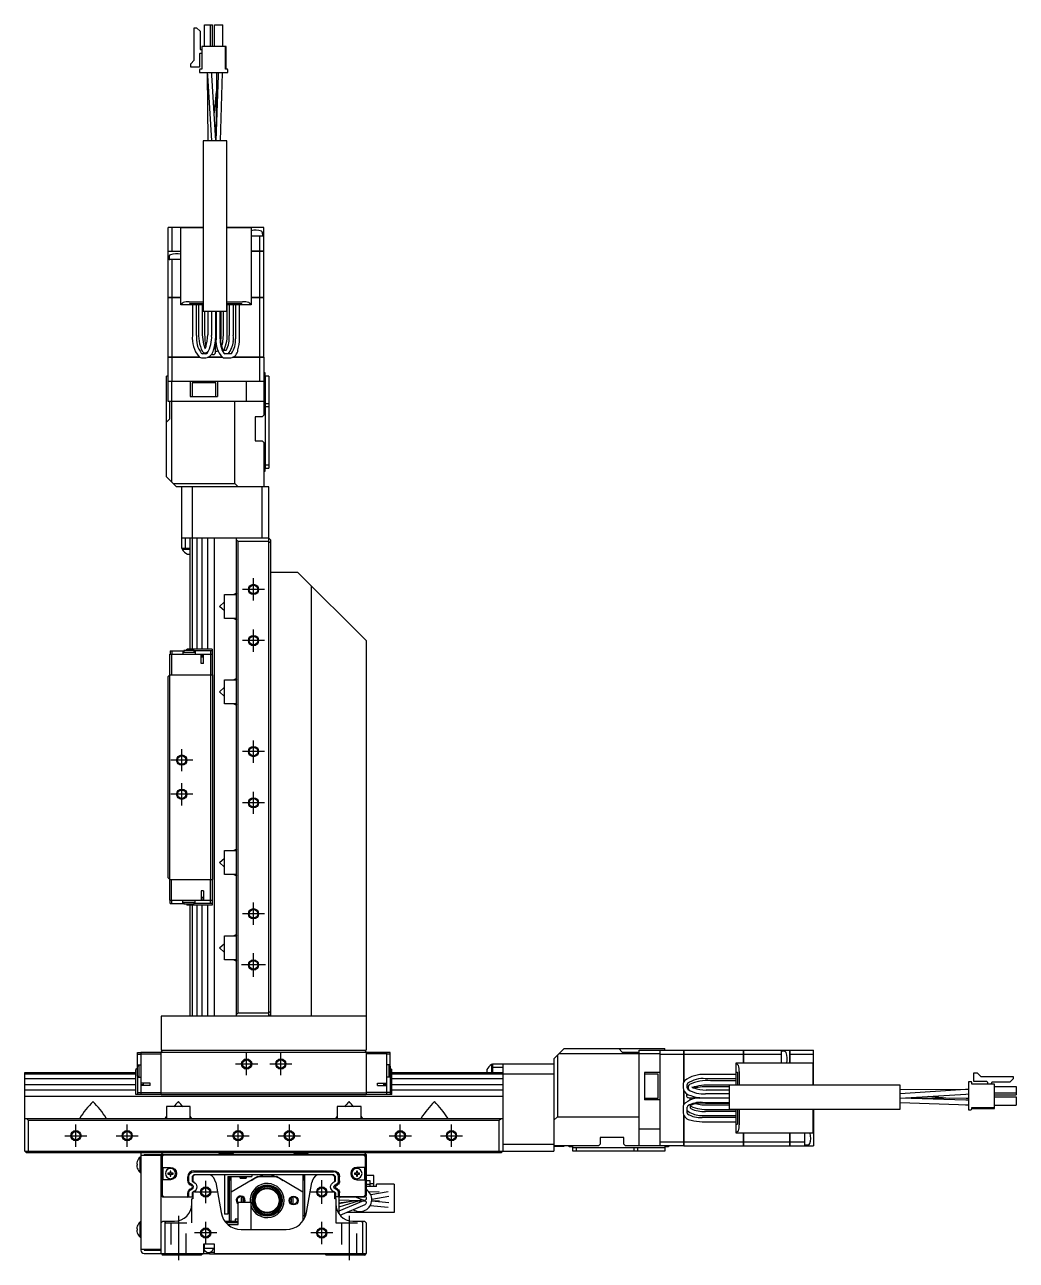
# Model space of a CAD drawing. Extents: x 0 to 1225, y -8 to 997.
# Drawn here: x 626.6 to 917, y 321.6 to 683.5 of the extents above; entities that cross this region are included whole.
import ezdxf

# ---------------------------------------------------------------- set-up
doc = ezdxf.new("R2010")
doc.units = 0
doc.header["$LTSCALE"] = 0.5
doc.linetypes.add('CENTER', pattern=[50.8, 31.75, -6.35, 6.35, -6.35])
doc.linetypes.add('DASHED', pattern=[19.05, 12.7, -6.35])
for name, color, linetype in [('MSM_CENTER', 1, 'CENTER'), ('MSM_CONTINUOUS', 7, 'CONTINUOUS'), ('MSM_DASHED', 4, 'DASHED'), ('MSM_NARROW', 5, 'CONTINUOUS')]:
    doc.layers.add(name, color=color, linetype=linetype)

msp = doc.modelspace()

# ---------------------------------------------------------------- linework, layer by layer
at = {"layer": 'MSM_CENTER'}
for p, q in [((693.56, 514.84), (693.56, 521.34)), ((696.81, 518.09), (690.31, 518.09)), ((696.81, 503.09), (690.31, 503.09)), ((693.56, 499.84), (693.56, 506.34)), ((672.56, 464.84), (672.56, 471.34)), ((696.81, 470.59), (690.31, 470.59)), ((693.56, 467.34), (693.56, 473.84)), ((675.81, 468.09), (669.31, 468.09)), ((672.56, 454.84), (672.56, 461.34)), ((675.81, 458.09), (669.31, 458.09)), ((693.56, 452.34), (693.56, 458.84)), ((696.81, 455.59), (690.31, 455.59)), ((693.56, 419.84), (693.56, 426.34)), ((696.81, 423.09), (690.31, 423.09)), ((693.56, 404.59), (693.56, 411.59)), ((697.06, 408.09), (690.06, 408.09)), ((691.56, 375.86), (691.56, 382.32)), ((701.56, 375.86), (701.56, 382.32)), ((688.33, 379.09), (694.79, 379.09)), ((698.33, 379.09), (704.79, 379.09)), ((641.56, 354.86), (641.56, 361.32)), ((656.56, 354.86), (656.56, 361.32)), ((689.06, 354.86), (689.06, 361.32)), ((704.06, 354.86), (704.06, 361.32)), ((736.56, 354.86), (736.56, 361.32)), ((751.56, 354.86), (751.56, 361.32)), ((638.33, 358.09), (644.79, 358.09)), ((653.33, 358.09), (659.79, 358.09)), ((685.83, 358.09), (692.29, 358.09)), ((700.83, 358.09), (707.29, 358.09)), ((733.33, 358.09), (739.79, 358.09)), ((748.33, 358.09), (754.79, 358.09)), ((679.56, 338.36), (679.56, 344.82)), ((713.56, 338.09), (713.56, 345.09)), ((682.79, 341.59), (676.33, 341.59)), ((717.06, 341.59), (710.06, 341.59)), ((671.56, 334.59), (671.56, 321.59)), ((721.56, 334.59), (721.56, 321.59)), ((682.79, 329.59), (676.33, 329.59)), ((679.56, 326.36), (679.56, 332.82)), ((716.79, 329.59), (710.33, 329.59)), ((713.56, 326.36), (713.56, 332.82))]:
    msp.add_line(p, q, dxfattribs=at)
at = {"layer": 'MSM_CONTINUOUS'}
for p, q in [((676.2, 673.06), (676.2, 682.6)), ((676.2, 682.6), (676.9, 682.6)), ((676.9, 682.6), (677.9, 681.6)), ((677.9, 681.6), (677.9, 676.47)), ((679.19, 677.14), (679.19, 683.49)), ((679.19, 683.49), (681.59, 683.49)), ((680.99, 677.14), (680.99, 683.49)), ((681.59, 677.14), (681.59, 683.49)), ((682.19, 677.14), (682.19, 683.49)), ((682.19, 683.49), (684.59, 683.49)), ((684.59, 677.14), (684.59, 683.49)), ((678.46, 677.14), (678.46, 670.51)), ((685.57, 677.14), (678.46, 677.14)), ((685.32, 670.51), (685.32, 677.14)), ((685.57, 670.51), (685.57, 677.14)), ((677.71, 674.89), (677.71, 671.04)), ((678.46, 675.04), (677.86, 675.04)), ((678.18, 676.19), (678.46, 676.19)), ((675.18, 672.04), (676.2, 673.06)), ((675.18, 671.04), (675.18, 672.04)), ((677.71, 671.04), (675.18, 671.04)), ((677.75, 670.21), (677.75, 669.49)), ((678.46, 670.51), (678.05, 670.51)), ((685.73, 670.51), (685.32, 670.51)), ((686.03, 669.49), (686.03, 670.21)), ((677.75, 669.49), (686.03, 669.49)), ((680.01, 669.49), (680.01, 668.88)), ((680.01, 669.49), (680.01, 669.16)), ((680.01, 669.16), (680.16, 649.49)), ((680.02, 669.49), (680.06, 668.63)), ((680.06, 668.63), (681.26, 649.49)), ((681.36, 668.71), (681.32, 669.49)), ((682.56, 649.51), (681.36, 668.71)), ((682.7, 668.82), (682.56, 649.51)), ((683.18, 668.7), (682.56, 649.49)), ((682.71, 669.49), (682.7, 668.82)), ((683.2, 669.49), (683.18, 668.7)), ((683.86, 649.49), (684.51, 669.37)), ((684.48, 668.65), (684.5, 669.49)), ((684.51, 669.37), (684.51, 669.49)), ((682.67, 663.97), (682.05, 657.64)), ((685.79, 649.49), (678.79, 649.49)), ((678.79, 649.49), (678.79, 599.49)), ((685.79, 599.49), (685.79, 649.49)), ((668.56, 617.2), (668.56, 624.09)), ((678.79, 624.09), (668.56, 624.09)), ((669.72, 617.2), (669.72, 624.09)), ((672.26, 601.49), (672.26, 623.99)), ((678.79, 623.99), (672.26, 623.99)), ((696.56, 624.09), (685.79, 624.09)), ((692.86, 623.99), (685.79, 623.99)), ((692.81, 623.99), (692.81, 624.09)), ((692.86, 623.99), (692.86, 601.49)), ((696.29, 621.8), (696.22, 622.56)), ((696.56, 617.2), (696.56, 624.09)), ((696.56, 621.59), (692.86, 621.59)), ((695.41, 617.2), (695.41, 621.59)), ((668.56, 617.2), (672.26, 617.2)), ((668.56, 603.59), (668.56, 617.19)), ((668.56, 617.19), (672.26, 617.19)), ((668.57, 617.19), (668.57, 617.2)), ((668.9, 615.67), (668.83, 614.91)), ((669.71, 617.19), (669.71, 617.2)), ((692.86, 617.2), (696.56, 617.2)), ((696.56, 617.19), (692.86, 617.19)), ((695.4, 617.19), (695.4, 617.2)), ((695.41, 603.59), (695.41, 617.19)), ((696.55, 617.19), (696.55, 617.2)), ((696.56, 603.59), (696.56, 617.19)), ((672.26, 614.69), (668.56, 614.69)), ((669.72, 603.59), (669.72, 614.69)), ((668.56, 603.59), (672.26, 603.59)), ((668.56, 586.09), (668.56, 603.58)), ((672.26, 603.58), (668.56, 603.58)), ((668.57, 603.59), (668.57, 603.58)), ((669.71, 603.59), (669.71, 603.58)), ((669.72, 586.09), (669.72, 603.58)), ((678.79, 601.49), (672.26, 601.49)), ((672.37, 601.49), (672.97, 602.09)), ((674.74, 602.35), (678.79, 602.35)), ((674.96, 601.88), (678.79, 601.88)), ((674.96, 601.49), (674.96, 601.88)), ((675.66, 601.49), (675.66, 592.49)), ((676.86, 592.49), (676.86, 601.49)), ((677.46, 601.49), (677.46, 593.97)), ((678.66, 593.97), (678.66, 601.49)), ((685.79, 602.35), (690.38, 602.35)), ((685.79, 601.88), (690.16, 601.88)), ((692.86, 601.49), (685.79, 601.49)), ((685.86, 593.49), (685.86, 601.49)), ((686.46, 601.49), (686.46, 592.49)), ((687.66, 592.49), (687.66, 601.49)), ((688.26, 601.49), (688.26, 591.49)), ((689.46, 591.49), (689.46, 601.49)), ((690.16, 601.49), (690.16, 601.88)), ((692.15, 602.09), (692.76, 601.49)), ((692.86, 603.59), (696.56, 603.59)), ((696.56, 603.58), (692.86, 603.58)), ((695.4, 603.59), (695.4, 603.58)), ((695.41, 586.09), (695.41, 603.58)), ((696.55, 603.59), (696.55, 603.58)), ((696.56, 586.09), (696.56, 603.58)), ((685.79, 599.49), (678.79, 599.49)), ((679.26, 599.49), (679.26, 593.95)), ((680.21, 599.49), (680.21, 594.04)), ((681.31, 599.49), (681.31, 592.49)), ((682.51, 592.49), (682.51, 599.49)), ((682.61, 599.49), (682.61, 591.49)), ((683.81, 591.49), (683.81, 599.49)), ((684.06, 592.49), (684.06, 599.49)), ((684.66, 599.49), (684.66, 593.49)), ((680.21, 594.07), (680.21, 594.03)), ((683.99, 590.43), (684.06, 592.49)), ((679.58, 587.09), (678.61, 587.09)), ((679.39, 588.61), (679.23, 588.55)), ((679.6, 587.41), (679.64, 587.42)), ((679.64, 587.42), (679.84, 587.5)), ((681.39, 587.05), (681.57, 586.93)), ((681.57, 586.93), (681.77, 586.89)), ((682.43, 587.89), (682.48, 587.89)), ((682.48, 587.89), (682.89, 587.89)), ((682.89, 587.89), (682.92, 587.89)), ((682.92, 587.89), (683.15, 587.94)), ((685.51, 588.09), (684.77, 588.09)), ((686.91, 587.09), (685.17, 587.09)), ((668.56, 586.09), (677.83, 586.09)), ((668.56, 573.09), (668.56, 586.08)), ((677.85, 586.08), (668.56, 586.08)), ((668.57, 586.09), (668.57, 586.08)), ((669.71, 586.09), (669.71, 586.08)), ((669.72, 579.09), (669.72, 586.08)), ((678.61, 585.89), (679.56, 585.89)), ((684.46, 586.08), (680.21, 586.08)), ((680.24, 586.09), (684.44, 586.09)), ((685.17, 585.89), (686.91, 585.89)), ((696.56, 586.08), (687.51, 586.08)), ((687.53, 586.09), (696.56, 586.09)), ((695.4, 586.09), (695.4, 586.08)), ((695.41, 579.09), (695.41, 586.08)), ((696.55, 586.09), (696.55, 586.08)), ((696.56, 586.08), (696.56, 569.09)), ((668.56, 580.59), (668.06, 580.59)), ((668.06, 551.09), (668.06, 580.59)), ((668.56, 579.09), (696.56, 579.09)), ((669.56, 579.09), (669.56, 549.59)), ((675.06, 579.09), (675.06, 574.59)), ((683.06, 579.09), (683.06, 574.59)), ((691.56, 573.09), (691.56, 579.09)), ((696.56, 581.59), (696.86, 581.59)), ((698.06, 580.59), (696.56, 580.59)), ((696.86, 581.59), (696.86, 580.59)), ((697.06, 553.59), (697.06, 580.59)), ((698.06, 580.59), (698.06, 553.59)), ((682.56, 578.59), (675.56, 578.59)), ((675.56, 578.59), (675.56, 574.59)), ((682.56, 574.59), (682.56, 578.59)), ((696.56, 573.09), (668.56, 573.09)), ((669.06, 568.09), (669.06, 573.09)), ((675.06, 574.59), (683.06, 574.59)), ((688.06, 549.09), (688.06, 573.09)), ((697.06, 572.59), (698.06, 572.59)), ((694.06, 568.59), (694.06, 561.59)), ((696.06, 568.59), (694.06, 568.59)), ((696.06, 568.59), (696.56, 569.09)), ((698.06, 571.59), (697.06, 571.59)), ((668.06, 567.09), (669.06, 568.09)), ((694.06, 561.59), (696.06, 561.59)), ((696.56, 561.09), (696.06, 561.59)), ((696.56, 561.09), (696.56, 548.09)), ((697.06, 554.59), (698.06, 554.59)), ((671.06, 548.09), (668.06, 551.09)), ((696.56, 553.59), (698.06, 553.59)), ((696.86, 552.59), (696.56, 552.59)), ((696.56, 551.09), (696.66, 551.09)), ((696.66, 548.09), (696.66, 551.09)), ((696.86, 553.59), (696.86, 552.59)), ((670.06, 549.09), (688.06, 549.09)), ((698.06, 548.09), (671.06, 548.09)), ((672.56, 530.09), (672.56, 548.09)), ((675.56, 548.09), (675.56, 533.09)), ((688.06, 549.09), (689.06, 548.09)), ((696.06, 533.09), (696.06, 548.09)), ((698.06, 532.09), (698.06, 548.09)), ((698.06, 533.09), (672.56, 533.09)), ((673.56, 533.09), (673.56, 530.09)), ((675.06, 500.59), (675.06, 533.09)), ((675.57, 533.09), (675.57, 500.59)), ((676.95, 533.09), (676.95, 500.59)), ((678.56, 500.59), (678.56, 533.09)), ((680.17, 500.59), (680.17, 533.09)), ((682.06, 533.09), (682.06, 393.09)), ((688.56, 393.09), (688.56, 533.09)), ((689.06, 532.09), (688.56, 532.59)), ((689.06, 394.09), (689.06, 532.09)), ((698.06, 532.09), (689.06, 532.09)), ((698.56, 532.59), (698.06, 533.09)), ((698.06, 394.09), (698.06, 532.09)), ((698.56, 532.59), (698.56, 393.09)), ((675.06, 530.09), (672.56, 530.09)), ((672.71, 530.09), (672.71, 529.84)), ((672.71, 529.84), (675.06, 529.84)), ((674.22, 528.44), (675.06, 528.44)), ((706.56, 523.09), (698.56, 523.09)), ((726.56, 503.09), (706.56, 523.09)), ((710.56, 393.09), (710.56, 519.09)), ((683.56, 513.09), (685.06, 514.41)), ((685.06, 509.59), (685.06, 516.59)), ((685.06, 516.59), (688.56, 516.59)), ((687.69, 516.59), (688.44, 516.99)), ((688.44, 516.99), (688.56, 516.83)), ((685.06, 511.77), (683.56, 513.09)), ((688.56, 509.59), (685.06, 509.59)), ((688.44, 509.19), (687.69, 509.59)), ((688.56, 509.35), (688.44, 509.19)), ((726.56, 503.09), (726.56, 383.09)), ((669.16, 500.09), (669.16, 499.09)), ((669.16, 500.09), (673.16, 500.09)), ((669.66, 500.09), (669.66, 499.09)), ((672.86, 500.09), (672.86, 499.09)), ((672.86, 499.69), (676.46, 499.69)), ((676.16, 500.19), (673.16, 500.19)), ((673.16, 500.19), (673.16, 499.69)), ((673.89, 500.19), (674.13, 500.59)), ((681.46, 500.59), (674.13, 500.59)), ((676.16, 499.69), (676.16, 500.19)), ((681.46, 500.09), (676.16, 500.09)), ((676.46, 500.09), (676.46, 499.09)), ((680.96, 500.09), (680.96, 493.09)), ((681.46, 500.59), (681.46, 493.09)), ((669.06, 427.09), (669.06, 499.09)), ((669.06, 499.09), (681.46, 499.09)), ((669.56, 499.09), (669.56, 493.09)), ((678.21, 496.39), (678.21, 499.09)), ((678.91, 498.29), (678.21, 498.29)), ((678.91, 496.39), (678.21, 496.39)), ((678.56, 498.29), (678.56, 499.09)), ((678.91, 496.39), (678.91, 499.09)), ((668.56, 492.59), (669.06, 493.09)), ((668.56, 433.59), (668.56, 492.59)), ((669.06, 493.09), (681.56, 493.09)), ((681.06, 433.09), (681.06, 493.09)), ((681.56, 493.09), (681.56, 433.09)), ((683.56, 488.09), (685.06, 489.41)), ((685.06, 484.59), (685.06, 491.59)), ((685.06, 491.59), (688.56, 491.59)), ((687.69, 491.59), (688.44, 491.99)), ((688.44, 491.99), (688.56, 491.83)), ((685.06, 486.77), (683.56, 488.09)), ((688.56, 484.59), (685.06, 484.59)), ((688.44, 484.19), (687.69, 484.59)), ((688.56, 484.35), (688.44, 484.19)), ((685.06, 434.59), (685.06, 441.59)), ((685.06, 441.59), (688.56, 441.59)), ((687.69, 441.59), (688.44, 441.99)), ((688.44, 441.99), (688.56, 441.83)), ((683.56, 438.09), (685.06, 439.41)), ((685.06, 436.77), (683.56, 438.09)), ((688.56, 434.59), (685.06, 434.59)), ((688.44, 434.19), (687.69, 434.59)), ((688.56, 434.35), (688.44, 434.19)), ((669.06, 433.09), (668.56, 433.59)), ((669.06, 433.09), (681.56, 433.09)), ((669.56, 427.09), (669.56, 433.09)), ((680.96, 426.09), (680.96, 433.09)), ((681.46, 433.09), (681.46, 425.59)), ((669.06, 427.09), (681.46, 427.09)), ((669.16, 426.09), (669.16, 427.09)), ((669.66, 426.09), (669.66, 427.09)), ((672.86, 426.09), (672.86, 427.09)), ((676.46, 426.09), (676.46, 427.09)), ((678.21, 429.79), (678.21, 427.09)), ((678.91, 429.79), (678.21, 429.79)), ((678.91, 427.89), (678.21, 427.89)), ((678.56, 427.09), (678.56, 427.89)), ((678.91, 429.79), (678.91, 427.09)), ((669.16, 426.09), (673.16, 426.09)), ((672.86, 426.49), (676.46, 426.49)), ((673.16, 426.49), (673.16, 425.99)), ((673.16, 426.04), (676.16, 426.04)), ((673.16, 425.99), (673.89, 425.99)), ((673.86, 426.04), (674.13, 425.59)), ((681.46, 425.59), (674.13, 425.59)), ((675.06, 393.09), (675.06, 425.59)), ((675.57, 425.59), (675.57, 393.09)), ((676.16, 426.04), (676.16, 426.49)), ((681.46, 426.09), (676.16, 426.09)), ((676.95, 425.59), (676.95, 393.09)), ((678.56, 393.09), (678.56, 425.59)), ((680.17, 393.09), (680.17, 425.59)), ((685.06, 409.59), (685.06, 416.59)), ((685.06, 416.59), (688.56, 416.59)), ((687.69, 416.59), (688.44, 416.99)), ((688.44, 416.99), (688.56, 416.83)), ((683.56, 413.09), (685.06, 414.41)), ((685.06, 411.77), (683.56, 413.09)), ((688.56, 409.59), (685.06, 409.59)), ((688.44, 409.19), (687.69, 409.59)), ((688.56, 409.35), (688.44, 409.19)), ((726.56, 393.09), (666.56, 393.09)), ((666.56, 393.09), (666.56, 383.09)), ((688.56, 393.59), (689.06, 394.09)), ((689.06, 394.09), (698.06, 394.09)), ((698.06, 393.09), (698.06, 394.09)), ((698.06, 393.09), (698.56, 393.59)), ((659.56, 382.49), (660.56, 382.49)), ((659.56, 378.49), (659.56, 382.49)), ((659.56, 381.99), (660.56, 381.99)), ((660.56, 382.59), (660.56, 370.19)), ((660.56, 382.59), (732.56, 382.59)), ((660.56, 382.09), (666.56, 382.09)), ((666.56, 383.09), (726.56, 383.09)), ((666.56, 382.59), (667.06, 383.09)), ((666.56, 370.09), (666.56, 382.59)), ((726.06, 383.09), (726.56, 382.59)), ((726.56, 382.59), (726.56, 370.09)), ((732.56, 382.09), (726.56, 382.09)), ((732.56, 382.59), (732.56, 370.19)), ((733.56, 382.49), (732.56, 382.49)), ((733.56, 381.99), (732.56, 381.99)), ((733.56, 378.49), (733.56, 382.49)), ((781.56, 380.59), (784.56, 383.59)), ((781.56, 380.59), (781.56, 353.59)), ((782.56, 381.59), (782.56, 363.59)), ((812.56, 382.09), (783.06, 382.09)), ((784.56, 383.59), (814.06, 383.59)), ((800.56, 383.59), (801.56, 382.59)), ((801.56, 382.59), (806.56, 382.59)), ((806.56, 355.09), (806.56, 383.09)), ((806.56, 383.09), (819.55, 383.09)), ((812.56, 383.09), (812.56, 355.09)), ((812.56, 381.93), (819.55, 381.93)), ((814.06, 383.09), (814.06, 383.59)), ((819.55, 373.8), (819.55, 383.09)), ((819.56, 383.08), (819.55, 383.08)), ((819.56, 381.94), (819.55, 381.94)), ((819.56, 383.09), (837.05, 383.09)), ((819.56, 383.09), (819.56, 373.82)), ((819.56, 381.93), (837.05, 381.93)), ((837.05, 379.39), (837.05, 383.09)), ((837.06, 383.08), (837.05, 383.08)), ((837.06, 381.94), (837.05, 381.94)), ((837.06, 383.09), (837.06, 379.39)), ((837.06, 383.09), (850.66, 383.09)), ((837.06, 381.93), (848.16, 381.93)), ((848.16, 379.39), (848.16, 383.09)), ((849.15, 382.75), (848.38, 382.82)), ((850.66, 379.39), (850.66, 383.09)), ((850.66, 383.08), (850.67, 383.08)), ((850.66, 381.94), (850.67, 381.94)), ((850.67, 383.09), (850.67, 379.39)), ((850.67, 383.09), (857.56, 383.09)), ((850.67, 381.93), (857.56, 381.93)), ((857.56, 372.86), (857.56, 383.09)), ((626.56, 353.59), (626.56, 376.59)), ((626.56, 376.59), (659.06, 376.59)), ((659.51, 377.79), (659.06, 377.52)), ((659.06, 370.19), (659.06, 377.52)), ((659.46, 378.49), (659.46, 377.76)), ((659.96, 378.49), (659.46, 378.49)), ((659.51, 378.49), (659.51, 375.49)), ((659.56, 378.79), (660.56, 378.79)), ((659.96, 378.79), (659.96, 375.19)), ((733.56, 378.79), (732.56, 378.79)), ((733.16, 378.79), (733.16, 375.19)), ((733.66, 378.49), (733.16, 378.49)), ((733.66, 375.49), (733.66, 378.49)), ((733.66, 377.76), (734.06, 377.52)), ((734.06, 370.19), (734.06, 377.52)), ((734.06, 376.59), (766.56, 376.59)), ((761.91, 377.43), (761.91, 376.59)), ((763.31, 378.94), (763.31, 376.59)), ((763.56, 378.94), (763.31, 378.94)), ((763.56, 379.09), (763.56, 376.59)), ((763.56, 379.09), (781.56, 379.09)), ((766.56, 378.09), (763.56, 378.09)), ((766.56, 379.09), (766.56, 353.59)), ((808.06, 376.59), (808.06, 368.59)), ((812.56, 376.59), (808.06, 376.59)), ((834.96, 379.39), (857.46, 379.39)), ((834.96, 372.86), (834.96, 379.39)), ((834.96, 379.28), (835.56, 378.68)), ((834.96, 376.69), (835.35, 376.69)), ((835.35, 376.69), (835.35, 372.86)), ((835.82, 376.91), (835.82, 372.86)), ((857.46, 372.86), (857.46, 379.39)), ((904.51, 376.47), (905.51, 376.47)), ((904.51, 373.94), (904.51, 376.47)), ((905.51, 376.47), (906.53, 375.45)), ((659.06, 376.08), (626.56, 376.08)), ((659.06, 374.7), (626.56, 374.7)), ((626.56, 373.09), (659.06, 373.09)), ((659.51, 375.49), (659.96, 375.49)), ((659.56, 375.49), (659.56, 370.19)), ((659.56, 375.19), (660.56, 375.19)), ((663.26, 373.44), (660.56, 373.44)), ((660.56, 373.09), (661.36, 373.09)), ((661.36, 372.74), (661.36, 373.44)), ((663.26, 372.74), (663.26, 373.44)), ((729.86, 373.44), (732.56, 373.44)), ((729.86, 372.74), (729.86, 373.44)), ((731.76, 372.74), (731.76, 373.44)), ((731.76, 373.09), (732.56, 373.09)), ((733.56, 375.19), (732.56, 375.19)), ((733.16, 375.49), (733.66, 375.49)), ((733.56, 375.49), (733.56, 370.19)), ((766.56, 376.08), (734.06, 376.08)), ((766.56, 374.7), (734.06, 374.7)), ((734.06, 373.09), (766.56, 373.09)), ((781.56, 376.09), (766.56, 376.09)), ((812.06, 376.09), (808.06, 376.09)), ((812.06, 369.09), (812.06, 376.09)), ((819.36, 373.04), (819.36, 372.09)), ((820.56, 372.07), (820.56, 373.04)), ((834.96, 375.99), (825.96, 375.99)), ((825.96, 374.79), (834.96, 374.79)), ((834.96, 374.19), (827.44, 374.19)), ((827.44, 372.99), (834.96, 372.99)), ((832.96, 365.86), (832.96, 372.86)), ((882.96, 372.86), (832.96, 372.86)), ((882.96, 365.86), (882.96, 372.86)), ((903.68, 373.9), (902.96, 373.9)), ((902.96, 373.9), (902.96, 365.62)), ((903.98, 373.19), (903.98, 373.6)), ((910.61, 373.19), (903.98, 373.19)), ((908.36, 373.94), (904.51, 373.94)), ((906.53, 375.45), (916.07, 375.45)), ((908.51, 373.79), (908.51, 373.19)), ((909.66, 373.19), (909.66, 373.47)), ((915.07, 373.75), (909.94, 373.75)), ((910.61, 366.08), (910.61, 373.19)), ((916.07, 374.75), (915.07, 373.75)), ((916.07, 375.45), (916.07, 374.75)), ((626.56, 371.48), (659.06, 371.48)), ((766.56, 369.59), (626.56, 369.59)), ((666.56, 370.19), (659.06, 370.19)), ((659.56, 370.69), (666.56, 370.69)), ((663.26, 372.74), (660.56, 372.74)), ((666.56, 370.59), (726.56, 370.59)), ((726.56, 370.09), (666.56, 370.09)), ((733.56, 370.69), (726.56, 370.69)), ((734.06, 370.19), (726.56, 370.19)), ((729.86, 372.74), (732.56, 372.74)), ((734.06, 371.48), (766.56, 371.48)), ((819.55, 367.19), (819.55, 371.44)), ((819.56, 371.41), (819.56, 367.21)), ((820.4, 370.08), (820.36, 369.88)), ((820.52, 370.26), (820.4, 370.08)), ((820.88, 372.05), (820.9, 372.01)), ((820.9, 372.01), (820.97, 371.81)), ((821.36, 369.22), (821.36, 369.17)), ((821.36, 369.17), (821.36, 368.76)), ((822.08, 372.26), (822.02, 372.42)), ((832.96, 370.34), (825.96, 370.34)), ((825.96, 369.14), (832.96, 369.14)), ((832.96, 372.39), (827.42, 372.39)), ((827.54, 371.44), (827.5, 371.44)), ((832.96, 371.44), (827.52, 371.44)), ((902.63, 371.64), (882.96, 371.49)), ((902.1, 371.59), (882.96, 370.39)), ((882.98, 369.09), (902.18, 370.29)), ((897.44, 368.98), (891.11, 369.6)), ((902.96, 371.63), (902.1, 371.59)), ((902.18, 370.29), (902.96, 370.33)), ((902.96, 371.64), (902.35, 371.64)), ((902.96, 371.64), (902.63, 371.64)), ((910.61, 372.46), (916.96, 372.46)), ((910.61, 370.66), (916.96, 370.66)), ((910.61, 370.06), (916.96, 370.06)), ((910.61, 369.46), (916.96, 369.46)), ((916.96, 372.46), (916.96, 370.06)), ((916.96, 369.46), (916.96, 367.06)), ((668.06, 366.59), (668.06, 363.09)), ((675.06, 366.59), (668.06, 366.59)), ((675.06, 363.09), (675.06, 366.59)), ((725.06, 366.59), (718.06, 366.59)), ((718.06, 366.59), (718.06, 363.09)), ((725.06, 363.09), (725.06, 366.59)), ((808.06, 369.09), (812.06, 369.09)), ((812.56, 368.59), (808.06, 368.59)), ((819.36, 366.48), (819.36, 364.74)), ((820.56, 364.74), (820.56, 366.48)), ((821.36, 368.76), (821.36, 368.73)), ((821.36, 368.73), (821.41, 368.5)), ((821.56, 366.14), (821.56, 366.88)), ((823.91, 367.66), (825.96, 367.59)), ((832.96, 369.04), (824.96, 369.04)), ((824.96, 367.84), (832.96, 367.84)), ((825.96, 367.59), (832.96, 367.59)), ((832.96, 366.99), (826.96, 366.99)), ((826.96, 365.79), (834.96, 365.79)), ((832.96, 365.86), (882.96, 365.86)), ((834.96, 358.79), (834.96, 365.86)), ((835.35, 365.86), (835.35, 361.49)), ((835.82, 365.86), (835.82, 361.27)), ((857.46, 358.79), (857.46, 365.86)), ((857.56, 365.86), (857.56, 355.09)), ((902.17, 368.47), (882.96, 369.09)), ((882.96, 367.79), (902.84, 367.14)), ((902.29, 368.95), (882.98, 369.09)), ((902.13, 367.17), (902.96, 367.15)), ((902.96, 368.45), (902.17, 368.47)), ((902.96, 368.94), (902.29, 368.95)), ((902.84, 367.14), (902.96, 367.14)), ((902.96, 365.62), (903.68, 365.62)), ((903.98, 366.33), (910.61, 366.33)), ((903.98, 365.92), (903.98, 366.33)), ((903.98, 366.08), (910.61, 366.08)), ((910.61, 367.06), (916.96, 367.06)), ((626.56, 363.09), (766.56, 363.09)), ((627.06, 363.09), (627.56, 362.59)), ((627.56, 362.59), (765.56, 362.59)), ((627.56, 362.59), (627.56, 353.59)), ((642.82, 363.09), (642.66, 363.22)), ((650.3, 363.09), (650.46, 363.22)), ((667.82, 363.09), (667.66, 363.22)), ((675.3, 363.09), (675.46, 363.22)), ((717.82, 363.09), (717.66, 363.22)), ((725.3, 363.09), (725.46, 363.22)), ((742.82, 363.09), (742.66, 363.22)), ((750.3, 363.09), (750.46, 363.22)), ((765.56, 362.59), (766.06, 363.09)), ((765.56, 353.59), (765.56, 362.59)), ((782.56, 363.59), (781.56, 362.59)), ((782.56, 363.59), (806.56, 363.59)), ((819.55, 355.09), (819.55, 364.14)), ((819.56, 364.12), (819.56, 355.09)), ((834.96, 363.39), (824.96, 363.39)), ((824.96, 362.19), (834.96, 362.19)), ((834.96, 365.19), (825.96, 365.19)), ((825.96, 363.99), (834.96, 363.99)), ((806.56, 360.09), (812.56, 360.09)), ((834.96, 361.49), (835.35, 361.49)), ((835.56, 359.5), (834.96, 358.9)), ((857.46, 358.79), (834.96, 358.79)), ((837.05, 355.09), (837.05, 358.79)), ((837.06, 358.79), (837.06, 355.09)), ((850.66, 355.09), (850.66, 358.79)), ((850.67, 358.79), (850.67, 355.09)), ((855.06, 355.09), (855.06, 358.79)), ((857.46, 358.84), (857.56, 358.84)), ((766.56, 355.59), (781.56, 355.59)), ((794.56, 355.09), (781.56, 355.09)), ((781.56, 354.99), (784.56, 354.99)), ((784.56, 355.09), (784.56, 354.99)), ((786.06, 354.79), (786.06, 355.09)), ((787.06, 354.79), (786.06, 354.79)), ((787.06, 353.59), (787.06, 355.09)), ((794.56, 355.09), (795.06, 355.59)), ((802.06, 357.59), (795.06, 357.59)), ((795.06, 357.59), (795.06, 355.59)), ((802.06, 355.59), (802.06, 357.59)), ((802.06, 355.59), (802.56, 355.09)), ((819.55, 355.09), (802.56, 355.09)), ((812.56, 356.24), (819.55, 356.24)), ((814.06, 355.09), (814.06, 353.59)), ((815.06, 354.79), (814.06, 354.79)), ((815.06, 355.09), (815.06, 354.79)), ((819.56, 356.25), (819.55, 356.25)), ((819.56, 355.1), (819.55, 355.1)), ((819.56, 356.24), (837.05, 356.24)), ((819.56, 355.09), (837.05, 355.09)), ((837.06, 356.25), (837.05, 356.25)), ((837.06, 355.1), (837.05, 355.1)), ((837.06, 356.24), (850.66, 356.24)), ((837.06, 355.09), (850.66, 355.09)), ((850.66, 356.25), (850.67, 356.25)), ((850.66, 355.1), (850.67, 355.1)), ((850.67, 356.24), (855.06, 356.24)), ((850.67, 355.09), (857.56, 355.09)), ((855.27, 355.36), (856.04, 355.43)), ((626.56, 353.59), (627.56, 353.59)), ((626.56, 353.59), (627.06, 353.09)), ((766.06, 353.09), (627.06, 353.09)), ((627.56, 353.59), (765.56, 353.59)), ((660.38, 347.34), (660.38, 351.84)), ((660.56, 351.84), (660.38, 351.84)), ((660.56, 352.59), (660.56, 324.59)), ((660.56, 352.39), (666.56, 352.39)), ((661.56, 352.59), (726.56, 352.59)), ((661.56, 352.59), (661.56, 352.39)), ((661.56, 352.48), (666.56, 352.48)), ((667.06, 353.09), (666.56, 352.59)), ((666.56, 323.59), (666.56, 352.59)), ((667.26, 352.59), (666.76, 352.09)), ((666.76, 352.09), (666.76, 340.69)), ((667.31, 352.49), (666.81, 351.99)), ((666.81, 351.99), (666.81, 348.79)), ((667.31, 352.49), (725.81, 352.49)), ((683.41, 353.09), (683.76, 352.74)), ((683.76, 352.74), (687.36, 352.74)), ((687.36, 352.74), (687.71, 353.09)), ((705.41, 353.09), (705.76, 352.74)), ((705.76, 352.74), (709.36, 352.74)), ((709.36, 352.74), (709.71, 353.09)), ((725.81, 352.49), (726.31, 351.99)), ((725.86, 352.59), (726.36, 352.09)), ((726.56, 352.59), (726.06, 353.09)), ((726.31, 351.99), (726.31, 348.79)), ((726.36, 352.09), (726.36, 340.69)), ((726.56, 352.59), (726.56, 340.59)), ((765.56, 353.59), (781.56, 353.59)), ((766.06, 353.09), (766.56, 353.59)), ((787.06, 354.59), (814.06, 354.59)), ((814.06, 353.59), (787.06, 353.59)), ((788.06, 354.59), (788.06, 353.59)), ((805.06, 353.59), (805.06, 354.59)), ((806.06, 354.59), (806.06, 353.59)), ((659.37, 349.77), (659.53, 349.77)), ((659.53, 349.41), (659.37, 349.41)), ((659.52, 350.57), (659.53, 350.56)), ((659.53, 348.62), (659.52, 348.61)), ((659.53, 349.77), (659.53, 349.41)), ((666.81, 348.79), (669.26, 348.79)), ((667.01, 348.79), (667.01, 345.19)), ((669.39, 347.74), (669.14, 347.74)), ((669.14, 347.74), (669.14, 347.11)), ((669.39, 347.11), (669.39, 347.74)), ((676.13, 347.82), (716.99, 347.82)), ((676.13, 347.52), (716.99, 347.52)), ((723.99, 347.74), (723.74, 347.74)), ((723.74, 347.74), (723.74, 347.11)), ((726.31, 348.79), (723.86, 348.79)), ((723.99, 347.11), (723.99, 347.74)), ((726.11, 348.79), (726.11, 345.19)), ((660.38, 347.34), (660.56, 347.34)), ((666.81, 345.19), (666.81, 340.69)), ((669.26, 345.19), (666.81, 345.19)), ((669.14, 347.11), (668.51, 347.11)), ((668.51, 347.11), (668.51, 346.86)), ((668.51, 346.86), (669.14, 346.86)), ((669.14, 346.86), (669.14, 346.24)), ((669.14, 346.24), (669.39, 346.24)), ((670.01, 347.11), (669.39, 347.11)), ((669.39, 346.24), (669.39, 346.86)), ((669.39, 346.86), (670.01, 346.86)), ((670.01, 346.86), (670.01, 347.11)), ((674.33, 344.85), (674.33, 346.02)), ((674.63, 344.85), (674.63, 346.02)), ((675.64, 343.7), (675.13, 343.99)), ((676.06, 346.59), (675.56, 346.09)), ((675.56, 346.09), (675.56, 344.7)), ((676.12, 344.49), (675.56, 344.81)), ((675.76, 346.08), (675.76, 344.7)), ((675.76, 344.7), (676.12, 344.49)), ((717.06, 346.59), (676.06, 346.59)), ((682.5, 344.41), (684.06, 335.55)), ((685.06, 346.09), (685.06, 335.09)), ((686.06, 346.09), (686.06, 335.09)), ((686.06, 346.09), (693.06, 346.09)), ((686.56, 333.09), (686.56, 346.09)), ((687.06, 333.09), (687.06, 346.09)), ((694.86, 346.09), (687.06, 341.59)), ((689.56, 346.09), (689.56, 345.79)), ((689.56, 345.79), (691.56, 345.79)), ((689.56, 345.79), (689.76, 345.59)), ((691.36, 345.59), (689.76, 345.59)), ((691.36, 345.59), (691.56, 345.79)), ((691.56, 345.79), (691.56, 346.09)), ((693.06, 346.59), (693.06, 346.09)), ((694.86, 346.09), (700.27, 346.09)), ((708.06, 341.59), (700.27, 346.09)), ((708.06, 346.59), (708.06, 333.14)), ((708.56, 333.99), (708.56, 346.59)), ((709.06, 335.55), (710.62, 344.41)), ((717, 344.49), (717.56, 344.81)), ((717, 344.49), (717.36, 344.7)), ((717.56, 346.09), (717.06, 346.59)), ((717.36, 344.7), (717.36, 346.08)), ((717.48, 343.7), (717.99, 343.99)), ((717.56, 344.81), (717.56, 346.09)), ((718.49, 344.85), (718.49, 346.02)), ((718.79, 344.85), (718.79, 346.02)), ((723.11, 347.11), (723.11, 346.86)), ((723.74, 347.11), (723.11, 347.11)), ((723.11, 346.86), (723.74, 346.86)), ((723.74, 346.86), (723.74, 346.24)), ((723.74, 346.24), (723.99, 346.24)), ((723.86, 345.19), (726.31, 345.19)), ((724.61, 347.11), (723.99, 347.11)), ((723.99, 346.24), (723.99, 346.86)), ((723.99, 346.86), (724.61, 346.86)), ((724.61, 346.86), (724.61, 347.11)), ((726.31, 345.19), (726.31, 340.69)), ((728.81, 346.47), (726.56, 346.47)), ((727.71, 344.84), (726.56, 344.84)), ((727.71, 343.19), (727.71, 344.84)), ((728.81, 343.94), (727.71, 343.94)), ((728.81, 343.44), (728.81, 346.47)), ((729.61, 343.19), (729.61, 343.9)), ((734.81, 343.9), (729.61, 343.9)), ((734.81, 343.9), (734.81, 335.62)), ((666.56, 340.59), (667.06, 340.09)), ((666.76, 343.44), (666.81, 343.44)), ((666.76, 342.74), (666.81, 342.74)), ((666.76, 340.69), (667.26, 340.19)), ((666.81, 340.69), (667.31, 340.19)), ((667.26, 340.19), (675.56, 340.19)), ((674.09, 340.09), (674.3, 340.19)), ((674.33, 340.19), (674.33, 341.33)), ((674.63, 340.19), (674.63, 341.33)), ((675.49, 343.44), (674.98, 343.73)), ((674.98, 342.45), (675.49, 342.74)), ((675.13, 342.19), (675.64, 342.48)), ((676.12, 341.69), (675.56, 341.37)), ((675.56, 341.37), (675.56, 340.19)), ((676.12, 341.69), (675.76, 341.48)), ((675.76, 341.48), (675.76, 339.59)), ((717.56, 341.37), (717, 341.69)), ((717.36, 341.48), (717, 341.69)), ((717.36, 339.59), (717.36, 341.48)), ((717.99, 342.19), (717.48, 342.48)), ((717.56, 341.37), (717.56, 339.59)), ((725.86, 340.19), (717.56, 340.19)), ((717.63, 343.44), (718.14, 343.73)), ((718.14, 342.45), (717.63, 342.74)), ((718.49, 340.19), (718.49, 341.33)), ((718.56, 340.19), (718.56, 335.23)), ((718.79, 340.19), (718.79, 341.33)), ((718.82, 340.19), (719.03, 340.09)), ((726.31, 340.69), (725.81, 340.19)), ((726.36, 340.69), (725.86, 340.19)), ((726.06, 340.09), (726.56, 340.59)), ((726.36, 343.44), (726.31, 343.44)), ((726.36, 342.74), (726.31, 342.74)), ((727.71, 343.75), (726.56, 343.75)), ((729.61, 343.19), (726.56, 343.19)), ((730.39, 341.64), (727.44, 341.55)), ((733, 341.63), (727.93, 340.74)), ((728.21, 339.47), (733.22, 340.35)), ((667.66, 340.09), (667.06, 340.09)), ((674.09, 340.09), (668.46, 340.09)), ((675.46, 338.09), (675.46, 339.59)), ((675.76, 339.59), (675.46, 339.59)), ((689.06, 332.09), (689.06, 338.59)), ((689.06, 338.59), (692.76, 338.59)), ((692.76, 338.59), (692.76, 330.59)), ((717.66, 339.59), (717.36, 339.59)), ((717.66, 339.59), (717.66, 338.09)), ((718.56, 339.27), (724.7, 339.14)), ((718.56, 338.43), (723.5, 339.15)), ((723.3, 339.03), (718.56, 338.12)), ((724.53, 339.01), (718.56, 337.1)), ((725.78, 338.99), (718.56, 335.93)), ((718.92, 334.77), (726.25, 337.89)), ((718.96, 338.2), (718.96, 338.49)), ((726.06, 340.09), (719.03, 340.09)), ((723.65, 340.09), (725.78, 339.19)), ((727.75, 337.63), (733.05, 337.14)), ((733.17, 338.44), (728.18, 338.89)), ((730.43, 338.94), (728.19, 339)), ((666.56, 332.59), (667.06, 333.09)), ((667.06, 333.09), (670.46, 333.09)), ((667.56, 333.09), (667.56, 323.59)), ((686.06, 335.09), (685.06, 335.09)), ((685.1, 333.09), (689.06, 333.09)), ((689.06, 333.59), (688.16, 333.59)), ((688.16, 333.59), (688.16, 333.09)), ((708.56, 334.59), (708.06, 334.59)), ((734.81, 335.62), (720.91, 335.62)), ((722.66, 333.09), (726.06, 333.09)), ((725.56, 323.59), (725.56, 333.09)), ((726.06, 333.09), (726.56, 332.59)), ((659.37, 330.77), (659.53, 330.77)), ((659.53, 330.41), (659.37, 330.41)), ((659.52, 331.57), (659.53, 331.56)), ((659.53, 329.62), (659.52, 329.61)), ((659.53, 330.77), (659.53, 330.41)), ((660.38, 328.34), (660.38, 332.84)), ((660.56, 332.84), (660.38, 332.84)), ((689.06, 332.59), (685.5, 332.59)), ((686, 332.09), (689.06, 332.09)), ((689.97, 330.59), (703.15, 330.59)), ((726.56, 332.59), (726.56, 323.59)), ((660.38, 328.34), (660.56, 328.34)), ((679.06, 326.39), (682.06, 326.39)), ((679.06, 323.69), (679.06, 326.39)), ((679.26, 325.09), (679.26, 326.39)), ((682.06, 326.39), (682.06, 323.69)), ((666.56, 324.79), (660.56, 324.79)), ((661.56, 324.79), (661.56, 324.59)), ((661.56, 324.59), (666.56, 324.59)), ((661.56, 323.59), (680.71, 323.59)), ((678.26, 323.09), (667.07, 323.09)), ((667.77, 323.09), (667.56, 323.59)), ((678.56, 323.39), (678.26, 323.09)), ((678.76, 323.39), (678.56, 323.39)), ((678.76, 323.39), (679.06, 323.69)), ((679.49, 324.19), (679.06, 324.66)), ((679.06, 324.59), (679.12, 324.59)), ((682.06, 325.09), (679.26, 325.09)), ((680.71, 323.83), (680.71, 323.49)), ((680.71, 323.49), (682.26, 323.49)), ((681, 323.94), (682.06, 323.94)), ((681.51, 324.45), (681.85, 325.09)), ((681.8, 324.99), (682.06, 324.99)), ((682.06, 323.69), (682.36, 323.39)), ((682.16, 323.59), (726.56, 323.59)), ((714.56, 323.39), (682.36, 323.39)), ((714.86, 323.09), (714.56, 323.39)), ((726.06, 323.09), (714.86, 323.09)), ((725.56, 323.59), (725.35, 323.09))]:
    msp.add_line(p, q, dxfattribs=at)
for centre, radius in [((693.56, 518.09), 1.23), ((693.56, 503.09), 1.23), ((693.56, 470.59), 1.23), ((672.56, 468.09), 1.23), ((672.56, 458.09), 1.23), ((693.56, 455.59), 1.23), ((693.56, 423.09), 1.23), ((693.56, 408.09), 1.23), ((691.56, 379.09), 1.23), ((701.56, 379.09), 1.23), ((641.56, 358.09), 1.23), ((656.56, 358.09), 1.23), ((689.06, 358.09), 1.23), ((704.06, 358.09), 1.23), ((736.56, 358.09), 1.23), ((751.56, 358.09), 1.23), ((679.56, 341.59), 1.23), ((697.56, 339.09), 3.7), ((713.56, 341.59), 1.23), ((705.31, 339.09), 1.06), ((679.56, 329.59), 1.23), ((713.56, 329.59), 1.23)]:
    msp.add_circle(centre, radius, dxfattribs=at)
at = {"layer": 'MSM_CONTINUOUS', "extrusion": (0, 0, -1)}
for centre, radius in [((-669.26, 346.99), 1.5), ((-723.86, 346.99), 1.5), ((-697.56, 339.09), 4.5), ((-697.56, 339.09), 4.3), ((-697.56, 339.09), 4)]:
    msp.add_circle(centre, radius, dxfattribs=at)
at = {"layer": 'MSM_CONTINUOUS'}
for centre, radius, start, end in [((677.86, 674.89), 0.15, 90, 180), ((678.18, 676.47), 0.28, 180, 270), ((678.05, 670.21), 0.3, 90, 180), ((685.73, 670.21), 0.3, 0, 90), ((694.06, 617.28), 6, 72.3708, 101.537), ((695.73, 622.52), 0.5, 5, 72.3708), ((696.09, 621.78), 0.2, 288.1949, 5), ((669.4, 615.63), 0.5, 107.6292, 175), ((671.06, 610.39), 6, 78.463, 107.6292), ((669.03, 614.89), 0.2, 175, 270), ((674.5, 597.85), 4.51, 86.9565, 109.8759), ((690.6, 597.72), 4.64, 70.4546, 92.713), ((690.16, 593.05), 12.73, 175.8454, 204.6186), ((706.12, 593.21), 26.87, 178.4238, 188.8516), ((666.46, 593.31), 13.77, 2.9984, 2.9996), ((684.37, 591.73), 8.74, 175.0197, 218.3235), ((684.55, 591.74), 7.72, 174.4381, 215.6687), ((666.46, 593.31), 13.77, 342.1759, 357.1972), ((672.68, 591.91), 8.65, 328.5524, 3.8561), ((669.58, 592.3), 12.93, 341.4264, 0.8555), ((612.53, 591.21), 69.98, 356.9256, 0.5083), ((688.99, 590.64), 6.43, 172.4193, 225.037), ((690.92, 591.01), 7.13, 176.1621, 211.44), ((697.86, 593.2), 14.15, 186.6571, 200.3054), ((674.93, 592.65), 10.96, 335.8666, 4.385), ((677.76, 591.96), 8.72, 334.6207, 3.4586), ((680.46, 591.55), 7.25, 321.9863, 353.6299), ((681.42, 590.98), 6.86, 326.8577, 4.2662), ((679.25, 591.62), 8.45, 354.0847, 5.9153), ((678.07, 591.38), 11.39, 344.0263, 0.5737), ((678.64, 587.61), 1.72, 229.0024, 268.8954), ((678.68, 587.71), 0.622, 228.9031, 263.0608), ((679.35, 588.36), 0.978, 218.7039, 284.8652), ((678.73, 589.14), 0.846, 321.4689, 356.9127), ((679.12, 588.6), 2.75, 279.2724, 351.0568), ((679.37, 587.95), 0.889, 283.8661, 321.118), ((679.39, 588.62), 1.21, 291.8456, 319.7784), ((681.79, 587.51), 0.622, 268.1145, 354.9417), ((685.18, 588.63), 0.679, 210.1743, 232.5013), ((685.24, 587.56), 0.476, 213.7324, 261.3862), ((684.71, 588.32), 0.266, 300.6087, 325.589), ((684.67, 589.01), 1.25, 312.2163, 320.9064), ((686.43, 588.45), 2.6, 280.5511, 355.471), ((686.8, 587.6), 0.517, 281.8582, 314.7596), ((685.18, 587.34), 1.45, 239.5973, 269.5942), ((697.06, 533.59), 1.8, 303.5573, 303.749), ((698.59, 532.68), 0.794, 227.7589, 267.5692), ((675.56, 531.4), 3.25, 208.7266, 245.6996), ((698.59, 393.5), 0.794, 92.4308, 132.2411), ((697.06, 392.59), 1.8, 56.251, 56.4427), ((848.36, 382.62), 0.2, 85, 180), ((849.1, 382.26), 0.5, 17.6292, 85), ((843.86, 380.59), 6, 348.463, 17.6292), ((764.87, 376.09), 3.25, 118.7266, 155.6996), ((831.32, 377.15), 4.51, 356.9565, 19.8759), ((821.08, 373.01), 1.72, 139.0024, 178.8954), ((825.2, 367.28), 8.74, 85.0197, 128.3235), ((821.18, 372.97), 0.622, 138.9031, 173.0608), ((825.21, 367.1), 7.72, 84.4381, 125.6687), ((821.83, 372.3), 0.978, 128.7039, 194.8652), ((826.52, 361.49), 12.73, 85.8454, 114.6186), ((903.68, 373.6), 0.3, 0, 90), ((908.36, 373.79), 0.15, 0, 90), ((909.94, 373.47), 0.28, 90, 180), ((822.08, 372.53), 2.75, 189.2724, 261.0568), ((820.98, 369.86), 0.622, 178.1145, 264.9417), ((821.42, 372.28), 0.889, 193.8661, 231.118), ((825.38, 378.97), 8.65, 238.5524, 273.8561), ((824.68, 439.12), 69.98, 266.9256, 270.5083), ((822.09, 372.26), 1.21, 201.8456, 229.7784), ((825.77, 382.07), 12.93, 251.4264, 270.8555), ((822.61, 372.92), 0.846, 231.4689, 266.9127), ((826.68, 345.53), 26.87, 88.4238, 98.8516), ((826.78, 385.19), 13.77, 252.1759, 267.1972), ((826.78, 385.19), 13.77, 272.9984, 272.9996), ((668.99, 346.13), 31.38, 135.6092, 147.0188), ((624.13, 346.13), 31.38, 32.9812, 44.3908), ((693.99, 346.13), 31.38, 135.6092, 139.326), ((649.13, 346.13), 31.38, 40.674, 44.3908), ((743.99, 346.13), 31.38, 135.6092, 139.326), ((699.13, 346.13), 31.38, 40.674, 44.3908), ((768.99, 346.13), 31.38, 135.6092, 147.0188), ((724.13, 346.13), 31.38, 32.9812, 44.3908), ((820.81, 366.47), 1.45, 149.5973, 179.5942), ((824.11, 362.66), 6.43, 82.4193, 135.037), ((821.03, 366.41), 0.476, 123.7324, 171.3862), ((824.48, 360.73), 7.13, 86.1621, 121.44), ((822.1, 366.47), 0.679, 120.1743, 142.5013), ((821.79, 366.94), 0.266, 210.6087, 235.589), ((822.48, 366.98), 1.25, 222.2163, 230.9064), ((826.12, 376.72), 10.96, 245.8666, 274.385), ((825.43, 373.89), 8.72, 244.6207, 273.4586), ((826.67, 353.79), 14.15, 96.6571, 110.3054), ((903.68, 365.92), 0.3, 270, 0), ((693.99, 346.13), 31.38, 145.7006, 147.0188), ((649.13, 346.13), 31.38, 32.9812, 34.2994), ((743.99, 346.13), 31.38, 145.7006, 147.0188), ((699.13, 346.13), 31.38, 32.9812, 34.2994), ((821.92, 365.22), 2.6, 190.5511, 265.471), ((825.02, 371.19), 7.25, 231.9863, 263.6299), ((821.07, 364.85), 0.517, 191.8582, 224.7596), ((824.45, 370.23), 6.86, 236.8577, 274.2662), ((824.85, 373.58), 11.39, 254.0263, 270.5737), ((825.09, 372.4), 8.45, 264.0847, 275.9153), ((831.19, 361.05), 4.64, 340.4546, 2.713), ((850.75, 357.59), 6, 342.3708, 11.537), ((855.25, 355.56), 0.2, 198.1949, 275), ((855.99, 355.92), 0.5, 275, 342.3708), ((626.06, 354.59), 1.8, 326.251, 326.4427), ((626.97, 353.06), 0.794, 2.4308, 42.2411), ((662.36, 349.59), 3, 131.4096, 160.9979), ((661.56, 352.59), 1, 150, 180), ((766.15, 353.06), 0.794, 137.7589, 177.5692), ((767.06, 354.59), 1.8, 213.5573, 213.749), ((662.36, 349.59), 2.99, 161.0315, 176.554), ((662.36, 349.59), 2.99, 183.446, 198.9685), ((662.36, 349.59), 3, 199.0021, 228.5904), ((676.13, 346.02), 1.8, 90, 180), ((716.99, 346.02), 1.5, 0, 90), ((723.86, 346.99), 1.8, 90, 270), ((675.63, 344.85), 1.3, 180, 240), ((677.26, 345.09), 1.8, 123.5573, 146.4427), ((679.54, 343.89), 3, 10, 64.1581), ((686.06, 346.09), 1, 150, 180), ((697.56, 339.09), 5, 196.2602, 185.7391), ((713.58, 343.89), 3, 115.8419, 170), ((715.86, 345.09), 1.8, 33.5573, 56.4427), ((717.49, 344.85), 1, 300, 360), ((675.63, 341.33), 1.3, 120, 180), ((675.29, 343.09), 0.4, 300.0003, 59.9997), ((675.29, 343.09), 0.7, 300, 60), ((717.84, 343.09), 0.4, 120.0208, 239.9792), ((717.49, 341.33), 1, 0, 60), ((724.71, 339.36), 3.5, 236.9255, 58.091), ((670.46, 338.09), 5, 270, 0), ((689.81, 339.09), 1.06, 331.7538, 224.7739), ((722.66, 338.09), 5, 180, 270), ((724.71, 339.36), 3.5, 188.8136, 191.7675), ((689.97, 336.59), 6, 190, 270), ((703.15, 336.59), 6, 270, 350), ((662.36, 330.59), 2.99, 161.0315, 176.554), ((662.36, 330.59), 2.99, 183.446, 198.9685), ((662.36, 330.59), 3, 131.4096, 160.9979), ((662.36, 330.59), 3, 199.0021, 228.5904), ((661.56, 324.59), 1, 180, 270), ((668.06, 324.59), 1.8, 213.5573, 236.4427), ((725.06, 324.59), 1.8, 303.5573, 326.4427)]:
    msp.add_arc(centre, radius, start, end, dxfattribs=at)
at = {"layer": 'MSM_CONTINUOUS', "extrusion": (0, 0, -1)}
for centre, radius, start, end in [((-692.42, 593.2), 13.78, 340.6907, 3.2092), ((-654.94, 593.29), 25.29, 178.3223, 181.4809), ((-696, 592.02), 13.5, 354.8625, 2.0051), ((-668.87, 593.06), 15.8, 178.4424, 193.4128), ((-826.67, 359.23), 13.78, 70.6907, 93.2092), ((-825.49, 355.65), 13.5, 84.8625, 92.0051), ((-826.76, 396.71), 25.29, 268.3223, 271.4809), ((-826.53, 382.78), 15.8, 268.4424, 283.4128), ((-669.26, 346.99), 1.8, 90, 270), ((-676.13, 346.02), 1.5, 0, 90), ((-716.99, 346.02), 1.8, 90, 180), ((-675.63, 344.85), 1, 300, 360), ((-675.25, 342.97), 1.75, 100.3698, 120.8353), ((-675.25, 342.97), 1.75, 120, 176.2353), ((-689.56, 346.09), 2.85, 331.3056, 0), ((-697.56, 339.09), 7.5, 51.3689, 128.6311), ((-705.56, 346.09), 2.85, 169.8958, 208.6944), ((-717.88, 342.97), 1.75, 3.7679, 60), ((-717.88, 342.97), 1.75, 3.7647, 60), ((-717.49, 344.85), 1.3, 180, 240), ((-668.06, 339.79), 0.5, 36.8699, 53.1301), ((-668.06, 339.79), 0.5, 126.8699, 143.1301), ((-675.63, 341.33), 1, 0, 60), ((-675.25, 343.2), 1.75, 183.7679, 240), ((-675.25, 343.2), 1.75, 183.7647, 240), ((-717.88, 343.2), 1.75, 300, 356.2321), ((-717.88, 343.2), 1.75, 300, 356.2353), ((-717.83, 343.09), 0.7, 300, 60), ((-717.49, 341.33), 1.3, 120, 180), ((-726.01, 339.74), 0.6, 114.2952, 293.0163), ((-729.06, 343.44), 0.25, 270, 0), ((-697.56, 339.09), 7.5, 356.1774, 7.7202), ((-697.56, 339.09), 7, 356.0238, 5.7908), ((-697.56, 339.09), 7, 174.2092, 185.7908), ((-697.56, 339.09), 7.5, 172.2798, 187.7202), ((-723.41, 338.44), 0.6, 79.1542, 142.4513), ((-723.41, 339.74), 0.6, 253.9147, 261.7575), ((-724.71, 338.44), 0.6, 72.212, 148.1918), ((-724.71, 339.74), 0.6, 211.8083, 271.1935), ((-726.01, 338.44), 0.6, 66.9836, 246.9837), ((-689.56, 332.09), 2.85, 20.541, 28.6944), ((-680.41, 325.04), 1.25, 208.0949, 23.0739)]:
    msp.add_arc(centre, radius, start, end, dxfattribs=at)
at = {"layer": 'MSM_DASHED'}
for p, q in [((675.46, 332.59), (675.46, 338.09)), ((717.66, 338.09), (717.66, 332.59)), ((667.66, 333.09), (667.66, 332.59)), ((725.46, 332.59), (725.46, 333.09)), ((667.66, 332.59), (675.46, 332.59)), ((669.31, 332.59), (669.31, 323.09)), ((673.81, 323.09), (673.81, 332.59)), ((717.66, 332.59), (725.46, 332.59)), ((719.31, 332.59), (719.31, 323.09)), ((723.81, 323.09), (723.81, 332.59))]:
    msp.add_line(p, q, dxfattribs=at)
at = {"layer": 'MSM_NARROW'}
for centre, radius in [((693.56, 518.09), 1.5), ((693.56, 503.09), 1.5), ((693.56, 470.59), 1.5), ((672.56, 468.09), 1.5), ((672.56, 458.09), 1.5), ((693.56, 455.59), 1.5), ((693.56, 423.09), 1.5), ((693.56, 408.09), 1.5), ((691.56, 379.09), 1.5), ((701.56, 379.09), 1.5), ((641.56, 358.09), 1.5), ((656.56, 358.09), 1.5), ((689.06, 358.09), 1.5), ((704.06, 358.09), 1.5), ((736.56, 358.09), 1.5), ((751.56, 358.09), 1.5), ((679.56, 341.59), 1.5), ((697.56, 339.09), 3.5), ((705.31, 339.09), 1.3), ((713.56, 341.59), 1.5), ((679.56, 329.59), 1.5), ((713.56, 329.59), 1.5)]:
    msp.add_circle(centre, radius, dxfattribs=at)
msp.add_arc((689.81, 339.09), 1.3, 337.3801, 234.7656, dxfattribs=at)

doc.saveas('drawing.dxf')
